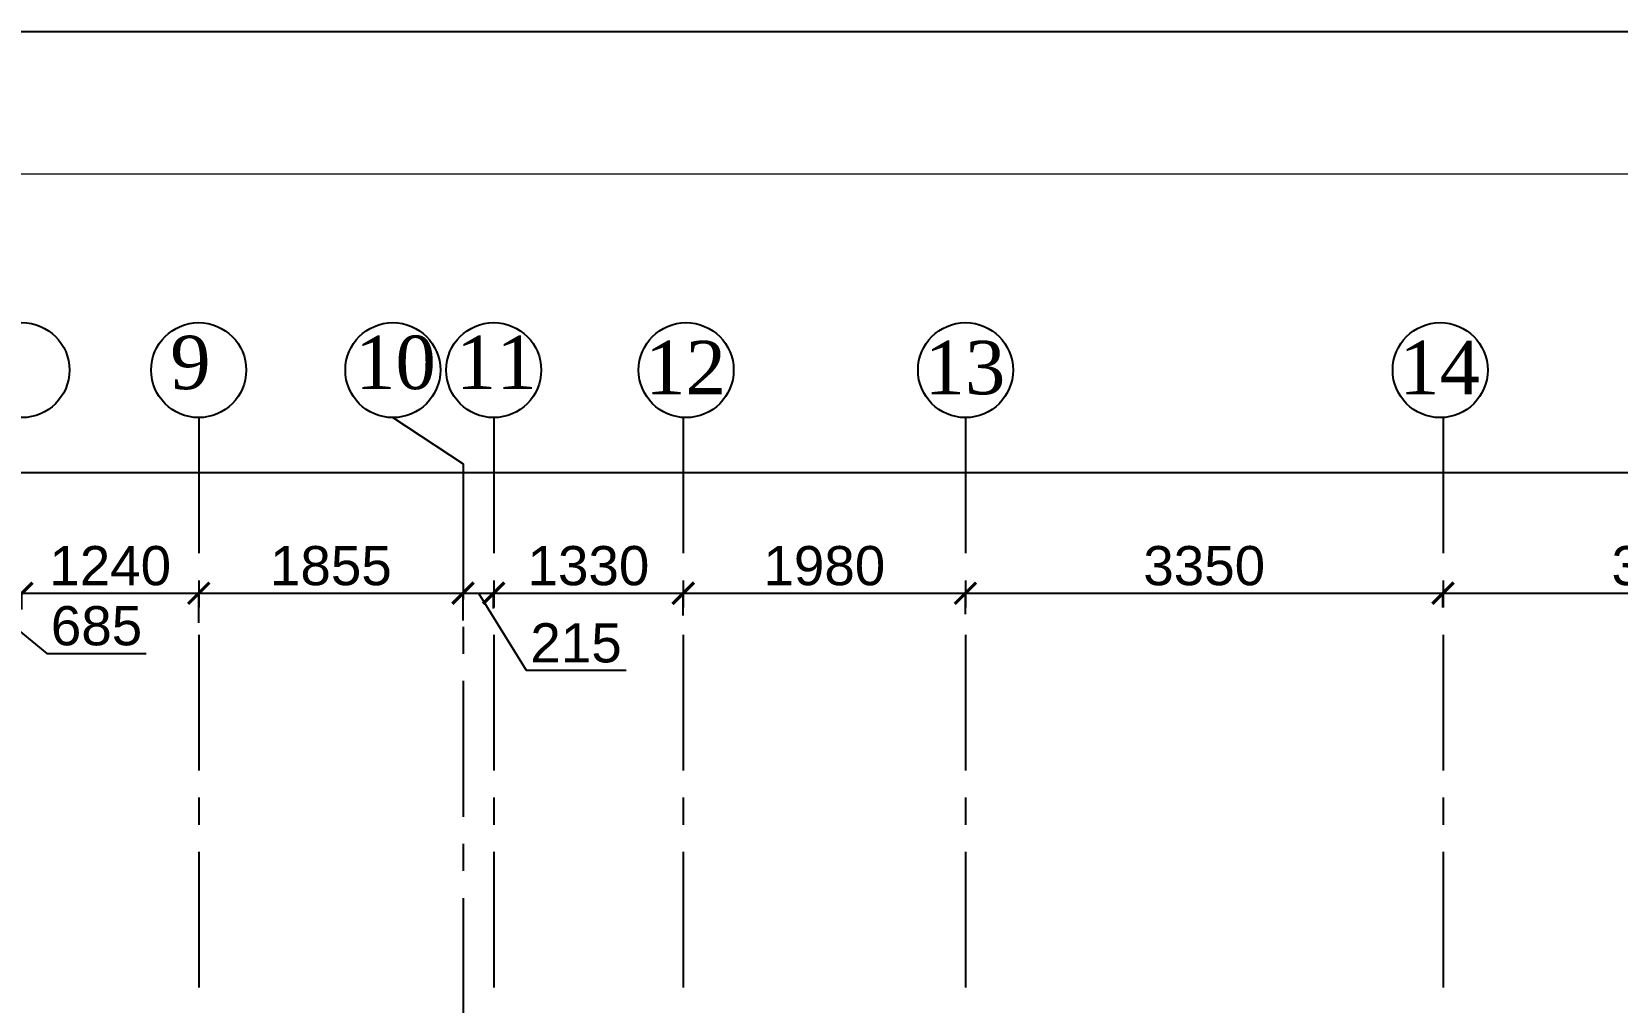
# Model space of a CAD drawing. Header units: inches. Extents: x -1898 to 127651, y -195120 to -109120.
# Drawn here: x 12201 to 23325, y -115933 to -109120 of the extents above; entities that cross this region are included whole.
import ezdxf

# ---------------------------------------------------------------- set-up
doc = ezdxf.new("R2010")
doc.units = ezdxf.units.IN
doc.header["$MEASUREMENT"] = 0
doc.linetypes.add('CENTER', pattern=[50.8, 31.75, -6.35, 6.35, -6.35])
for name, color, linetype in [('GIRD CIR', 1, 'Continuous'), ('GIRD TEXT', 4, 'Continuous'), ('GRID', 8, 'CENTER'), ('GRID DIM', 4, 'Continuous')]:
    doc.layers.add(name, color=color, linetype=linetype)
doc.layers.add('JKEC COLHAT', color=2, linetype='Continuous', lineweight=20)
doc.styles.add('T200', font='sanss___.ttf', dxfattribs={"height": 275})
doc.styles.add('T400', font='romantic.ttf')
doc.dimstyles.new('T 300', dxfattribs={"dimtxt": 275, "dimasz": 150, "dimexe": 1, "dimexo": 0, "dimgap": 50, "dimtad": 1, "dimdec": 0, "dimrnd": 5, "dimdsep": 46, "dimtxsty": 'T200', "dimblk": 'ARCHTICK', "dimcen": 2.5, "dimdle": 1, "dimclrd": 5, "dimclre": 253, "dimclrt": 4, "dimadec": 0, "dimazin": 0, "dimtfac": 1, "dimtdec": 0, "dimtmove": 2, "dimatfit": 3, "dimfxl": 0, "dimarcsym": 0})

# ---------------------------------------------------------------- blocks, each defined once
blk = doc.blocks.new('_ARCHTICK')
at = {"color": 0, "linetype": 'ByBlock', "const_width": 0.15}
blk.add_lwpolyline([(-0.5, -0.5), (0.5, 0.5)], dxfattribs=at)
blk = doc.blocks.new('*D135')
at = {"layer": 'Defpoints', "color": 0}
for p in [(86396, -112215), (3327, -112439, 15), (86396, -112439, 15)]:
    blk.add_point(p, dxfattribs=at)
at = {"layer": 'GRID DIM', "color": 5, "lineweight": -2}
blk.add_line((3326, -112215), (86397, -112215), dxfattribs=at)
at = {"layer": 'GRID DIM', "color": 253, "lineweight": -2}
for p, q in [((3327, -112439), (3327, -112214)), ((86396, -112439), (86396, -112214))]:
    blk.add_line(p, q, dxfattribs=at)
at = {"layer": 'GRID DIM', "color": 5, "lineweight": -2, "xscale": 150, "yscale": 150, "zscale": 150, "rotation": 180}
blk.add_blockref('_ARCHTICK', (3327, -112215), dxfattribs=at)
at = {"layer": 'GRID DIM', "color": 5, "lineweight": -2, "xscale": 150, "yscale": 150, "zscale": 150}
blk.add_blockref('_ARCHTICK', (86396, -112215), dxfattribs=at)
at = {"layer": 'GRID DIM', "color": 4, "insert": (44862, -112023), "char_height": 275, "attachment_point": 5, "style": 'T200'}
blk.add_mtext('83070', dxfattribs=at)
blk = doc.blocks.new('*D142')
at = {"layer": 'Defpoints', "color": 0}
for p in [(12132, -113062), (11447, -113183, 15), (12132, -113175, 15)]:
    blk.add_point(p, dxfattribs=at)
at = {"layer": 'GRID DIM', "color": 5, "lineweight": -2}
for p, q in [((11446, -113062), (12133, -113062)), ((11790, -113062), (12307, -113484)), ((12307, -113484), (13004, -113484))]:
    blk.add_line(p, q, dxfattribs=at)
at = {"layer": 'GRID DIM', "color": 253, "lineweight": -2}
for p, q in [((11447, -113183), (11447, -113061)), ((12132, -113175), (12132, -113061))]:
    blk.add_line(p, q, dxfattribs=at)
at = {"layer": 'GRID DIM', "color": 5, "lineweight": -2, "xscale": 150, "yscale": 150, "zscale": 150, "rotation": 180}
blk.add_blockref('_ARCHTICK', (11447, -113062), dxfattribs=at)
at = {"layer": 'GRID DIM', "color": 5, "lineweight": -2, "xscale": 150, "yscale": 150, "zscale": 150}
blk.add_blockref('_ARCHTICK', (12132, -113062), dxfattribs=at)
at = {"layer": 'GRID DIM', "color": 4, "insert": (12656, -113292), "char_height": 275, "attachment_point": 5, "style": 'T200'}
blk.add_mtext('685', dxfattribs=at)
blk = doc.blocks.new('*D143')
at = {"layer": 'Defpoints', "color": 0}
for p in [(13373, -113062), (12132, -113175, 15), (13373, -113270, 15)]:
    blk.add_point(p, dxfattribs=at)
at = {"layer": 'GRID DIM', "color": 5, "lineweight": -2}
blk.add_line((12131, -113062), (13374, -113062), dxfattribs=at)
at = {"layer": 'GRID DIM', "color": 253, "lineweight": -2}
for p, q in [((12132, -113175), (12132, -113061)), ((13373, -113270), (13373, -113061))]:
    blk.add_line(p, q, dxfattribs=at)
at = {"layer": 'GRID DIM', "color": 5, "lineweight": -2, "xscale": 150, "yscale": 150, "zscale": 150, "rotation": 180}
blk.add_blockref('_ARCHTICK', (12132, -113062), dxfattribs=at)
at = {"layer": 'GRID DIM', "color": 5, "lineweight": -2, "xscale": 150, "yscale": 150, "zscale": 150}
blk.add_blockref('_ARCHTICK', (13373, -113062), dxfattribs=at)
at = {"layer": 'GRID DIM', "color": 4, "insert": (12752, -112870), "char_height": 275, "attachment_point": 5, "style": 'T200'}
blk.add_mtext('1240', dxfattribs=at)
blk = doc.blocks.new('*D144')
at = {"layer": 'Defpoints', "color": 0}
for p in [(15227, -113062), (13373, -113270, 15), (15227, -113253, 15)]:
    blk.add_point(p, dxfattribs=at)
at = {"layer": 'GRID DIM', "color": 5, "lineweight": -2}
blk.add_line((13372, -113062), (15228, -113062), dxfattribs=at)
at = {"layer": 'GRID DIM', "color": 253, "lineweight": -2}
for p, q in [((13373, -113270), (13373, -113061)), ((15227, -113253), (15227, -113061))]:
    blk.add_line(p, q, dxfattribs=at)
at = {"layer": 'GRID DIM', "color": 5, "lineweight": -2, "xscale": 150, "yscale": 150, "zscale": 150, "rotation": 180}
blk.add_blockref('_ARCHTICK', (13373, -113062), dxfattribs=at)
at = {"layer": 'GRID DIM', "color": 5, "lineweight": -2, "xscale": 150, "yscale": 150, "zscale": 150}
blk.add_blockref('_ARCHTICK', (15227, -113062), dxfattribs=at)
at = {"layer": 'GRID DIM', "color": 4, "insert": (14300, -112870), "char_height": 275, "attachment_point": 5, "style": 'T200'}
blk.add_mtext('1855', dxfattribs=at)
blk = doc.blocks.new('*D145')
at = {"layer": 'Defpoints', "color": 0}
for p in [(15442, -113062), (15442, -113170, 15), (15227, -113253, 15)]:
    blk.add_point(p, dxfattribs=at)
at = {"layer": 'GRID DIM', "color": 5, "lineweight": -2}
for p, q in [((15226, -113062), (15443, -113062)), ((15335, -113062), (15670, -113603)), ((15670, -113603), (16371, -113603))]:
    blk.add_line(p, q, dxfattribs=at)
at = {"layer": 'GRID DIM', "color": 253, "lineweight": -2}
for p, q in [((15227, -113253), (15227, -113061)), ((15442, -113170), (15442, -113061))]:
    blk.add_line(p, q, dxfattribs=at)
at = {"layer": 'GRID DIM', "color": 5, "lineweight": -2, "xscale": 150, "yscale": 150, "zscale": 150, "rotation": 180}
blk.add_blockref('_ARCHTICK', (15227, -113062), dxfattribs=at)
at = {"layer": 'GRID DIM', "color": 5, "lineweight": -2, "xscale": 150, "yscale": 150, "zscale": 150}
blk.add_blockref('_ARCHTICK', (15442, -113062), dxfattribs=at)
at = {"layer": 'GRID DIM', "color": 4, "insert": (16020, -113412), "char_height": 275, "attachment_point": 5, "style": 'T200'}
blk.add_mtext('215', dxfattribs=at)
blk = doc.blocks.new('*D146')
at = {"layer": 'Defpoints', "color": 0}
for p in [(16772, -113062), (15442, -113170, 15), (16772, -113217, 15)]:
    blk.add_point(p, dxfattribs=at)
at = {"layer": 'GRID DIM', "color": 5, "lineweight": -2}
blk.add_line((15441, -113062), (16773, -113062), dxfattribs=at)
at = {"layer": 'GRID DIM', "color": 253, "lineweight": -2}
for p, q in [((15442, -113170), (15442, -113061)), ((16772, -113217), (16772, -113061))]:
    blk.add_line(p, q, dxfattribs=at)
at = {"layer": 'GRID DIM', "color": 5, "lineweight": -2, "xscale": 150, "yscale": 150, "zscale": 150, "rotation": 180}
blk.add_blockref('_ARCHTICK', (15442, -113062), dxfattribs=at)
at = {"layer": 'GRID DIM', "color": 5, "lineweight": -2, "xscale": 150, "yscale": 150, "zscale": 150}
blk.add_blockref('_ARCHTICK', (16772, -113062), dxfattribs=at)
at = {"layer": 'GRID DIM', "color": 4, "insert": (16107, -112870), "char_height": 275, "attachment_point": 5, "style": 'T200'}
blk.add_mtext('1330', dxfattribs=at)
blk = doc.blocks.new('*D147')
at = {"layer": 'Defpoints', "color": 0}
for p in [(18752, -113062), (16772, -113217, 15), (18752, -113208, 15)]:
    blk.add_point(p, dxfattribs=at)
at = {"layer": 'GRID DIM', "color": 5, "lineweight": -2}
blk.add_line((16771, -113062), (18753, -113062), dxfattribs=at)
at = {"layer": 'GRID DIM', "color": 253, "lineweight": -2}
for p, q in [((16772, -113217), (16772, -113061)), ((18752, -113208), (18752, -113061))]:
    blk.add_line(p, q, dxfattribs=at)
at = {"layer": 'GRID DIM', "color": 5, "lineweight": -2, "xscale": 150, "yscale": 150, "zscale": 150, "rotation": 180}
blk.add_blockref('_ARCHTICK', (16772, -113062), dxfattribs=at)
at = {"layer": 'GRID DIM', "color": 5, "lineweight": -2, "xscale": 150, "yscale": 150, "zscale": 150}
blk.add_blockref('_ARCHTICK', (18752, -113062), dxfattribs=at)
at = {"layer": 'GRID DIM', "color": 4, "insert": (17762, -112870), "char_height": 275, "attachment_point": 5, "style": 'T200'}
blk.add_mtext('1980', dxfattribs=at)
blk = doc.blocks.new('*D148')
at = {"layer": 'Defpoints', "color": 0}
for p in [(22102, -113062), (18752, -113208, 15), (22102, -113161, 15)]:
    blk.add_point(p, dxfattribs=at)
at = {"layer": 'GRID DIM', "color": 5, "lineweight": -2}
blk.add_line((18751, -113062), (22103, -113062), dxfattribs=at)
at = {"layer": 'GRID DIM', "color": 253, "lineweight": -2}
for p, q in [((18752, -113208), (18752, -113061)), ((22102, -113161), (22102, -113061))]:
    blk.add_line(p, q, dxfattribs=at)
at = {"layer": 'GRID DIM', "color": 5, "lineweight": -2, "xscale": 150, "yscale": 150, "zscale": 150, "rotation": 180}
blk.add_blockref('_ARCHTICK', (18752, -113062), dxfattribs=at)
at = {"layer": 'GRID DIM', "color": 5, "lineweight": -2, "xscale": 150, "yscale": 150, "zscale": 150}
blk.add_blockref('_ARCHTICK', (22102, -113062), dxfattribs=at)
at = {"layer": 'GRID DIM', "color": 4, "insert": (20427, -112870), "char_height": 275, "attachment_point": 5, "style": 'T200'}
blk.add_mtext('3350', dxfattribs=at)
blk = doc.blocks.new('*D149')
at = {"layer": 'Defpoints', "color": 0}
for p in [(25322, -113062), (22102, -113161, 15), (25322, -113217, 15)]:
    blk.add_point(p, dxfattribs=at)
at = {"layer": 'GRID DIM', "color": 5, "lineweight": -2}
blk.add_line((22101, -113062), (25323, -113062), dxfattribs=at)
at = {"layer": 'GRID DIM', "color": 253, "lineweight": -2}
for p, q in [((22102, -113161), (22102, -113061)), ((25322, -113217), (25322, -113061))]:
    blk.add_line(p, q, dxfattribs=at)
at = {"layer": 'GRID DIM', "color": 5, "lineweight": -2, "xscale": 150, "yscale": 150, "zscale": 150, "rotation": 180}
blk.add_blockref('_ARCHTICK', (22102, -113062), dxfattribs=at)
at = {"layer": 'GRID DIM', "color": 5, "lineweight": -2, "xscale": 150, "yscale": 150, "zscale": 150}
blk.add_blockref('_ARCHTICK', (25322, -113062), dxfattribs=at)
at = {"layer": 'GRID DIM', "color": 4, "insert": (23712, -112870), "char_height": 275, "attachment_point": 5, "style": 'T200'}
blk.add_mtext('3220', dxfattribs=at)

msp = doc.modelspace()

# ---------------------------------------------------------------- linework, layer by layer
at = {"layer": 'Defpoints', "ltscale": 0.2}
msp.add_lwpolyline([(-1898.4, -195120.3), (120101.6, -195120.3), (120101.6, -109120.3), (-1898.4, -109120.3)], close=True, dxfattribs=at)
at = {"layer": 'GIRD CIR'}
for centre in [(12132.4, -111495.7, 14.7), (13372.6, -111495.7, 14.7), (14734.9, -111495.7, 29.5), (15442.4, -111495.7, 14.7), (16792.4, -111495.7, 14.7), (18752.4, -111495.7, 14.7), (22082.4, -111495.7, 14.7)]:
    msp.add_circle(centre, 333.3, dxfattribs=at)
at = {"layer": 'GRID', "ltscale": 30}
for p, q in [((13372.6, -111829.1, 14.7), (13372.6, -143550.6, 14.7)), ((14734.9, -111829.1, 29.5), (15227.4, -112153.9, 14.7)), ((15442.4, -111829.1, 14.7), (15442.4, -143550.6, 14.7)), ((16772.4, -111829.1, 14.7), (16772.4, -143550.6, 14.7)), ((18752.4, -111829.1, 14.7), (18752.4, -143550.6, 14.7)), ((22102.4, -111829.1, 14.7), (22102.4, -143550.6, 14.7)), ((15227.4, -112153.9, 14.7), (15227.4, -143550.6, 14.7))]:
    msp.add_line(p, q, dxfattribs=at)
at = {"layer": 'JKEC COLHAT', "ltscale": 0.2}
msp.add_lwpolyline([(-898.4, -194120.3), (119101.6, -194120.3), (119101.6, -110120.3), (-898.4, -110120.3)], close=True, dxfattribs=at)

# ---------------------------------------------------------------- texts
at = {"layer": 'GIRD TEXT', "ltscale": 7, "style": 'T400'}
for s, p in [('9', (13173.1, -111629.1)), ('10', (14470, -111629.1)), ('11', (15177.5, -111629.1)), ('12', (16505.4, -111665.1)), ('13', (18465.4, -111665.1)), ('14', (21795.4, -111665.1))]:
    msp.add_text(s, height=375, dxfattribs=at).set_placement(p)

# ---------------------------------------------------------------- dimensions: what is measured, and where the dimension line sits
at = {"layer": 'GRID DIM'}
for base, p1, p2, picture, middle in [((86396, -112214.8), (3327.4, -112439.4, 14.7), (86396, -112439.4, 14.7), '*D135', (44861.7, -112022.9)), ((13372.6, -113062.1), (12132.4, -113174.8, 14.7), (13372.6, -113270, 14.7), '*D143', (12752.5, -112870.5)), ((15227.4, -113062.1), (13372.6, -113270, 14.7), (15227.4, -113252.9, 14.7), '*D144', (14300, -112870.5)), ((16772.4, -113062.1), (15442.4, -113170.3, 14.7), (16772.4, -113216.5, 14.7), '*D146', (16107.4, -112870.3)), ((18752.4, -113062.1), (16772.4, -113216.5, 14.7), (18752.4, -113208.1, 14.7), '*D147', (17762.4, -112870.5)), ((22102.4, -113062.1), (18752.4, -113208.1, 14.7), (22102.4, -113161.5, 14.7), '*D148', (20427.4, -112870.3)), ((25322.4, -113062.1), (22102.4, -113161.5, 14.7), (25322.4, -113217.3, 14.7), '*D149', (23712.4, -112870.3))]:
    dim = msp.add_linear_dim(base=base, p1=p1, p2=p2, dimstyle='T 300', dxfattribs=at)
    dim.commit()
    dim.dimension.update_dxf_attribs({"geometry": picture, "text_midpoint": middle})
for base, p1, p2, picture, middle in [((12132.4, -113062.1), (11447.4, -113183.1, 14.7), (12132.4, -113174.8, 14.7), '*D142', (12356.9, -113483.7)), ((15442.4, -113062.1), (15227.4, -113252.9, 14.7), (15442.4, -113170.3, 14.7), '*D145', (15719.6, -113603.5))]:
    dim = msp.add_linear_dim(base=base, p1=p1, p2=p2, dimstyle='T 300', override={"dimtmove": 1}, dxfattribs=at)
    dim.commit()
    dim.dimension.update_dxf_attribs({"geometry": picture, "text_midpoint": middle, "dimtype": 160})

doc.saveas('drawing.dxf')
